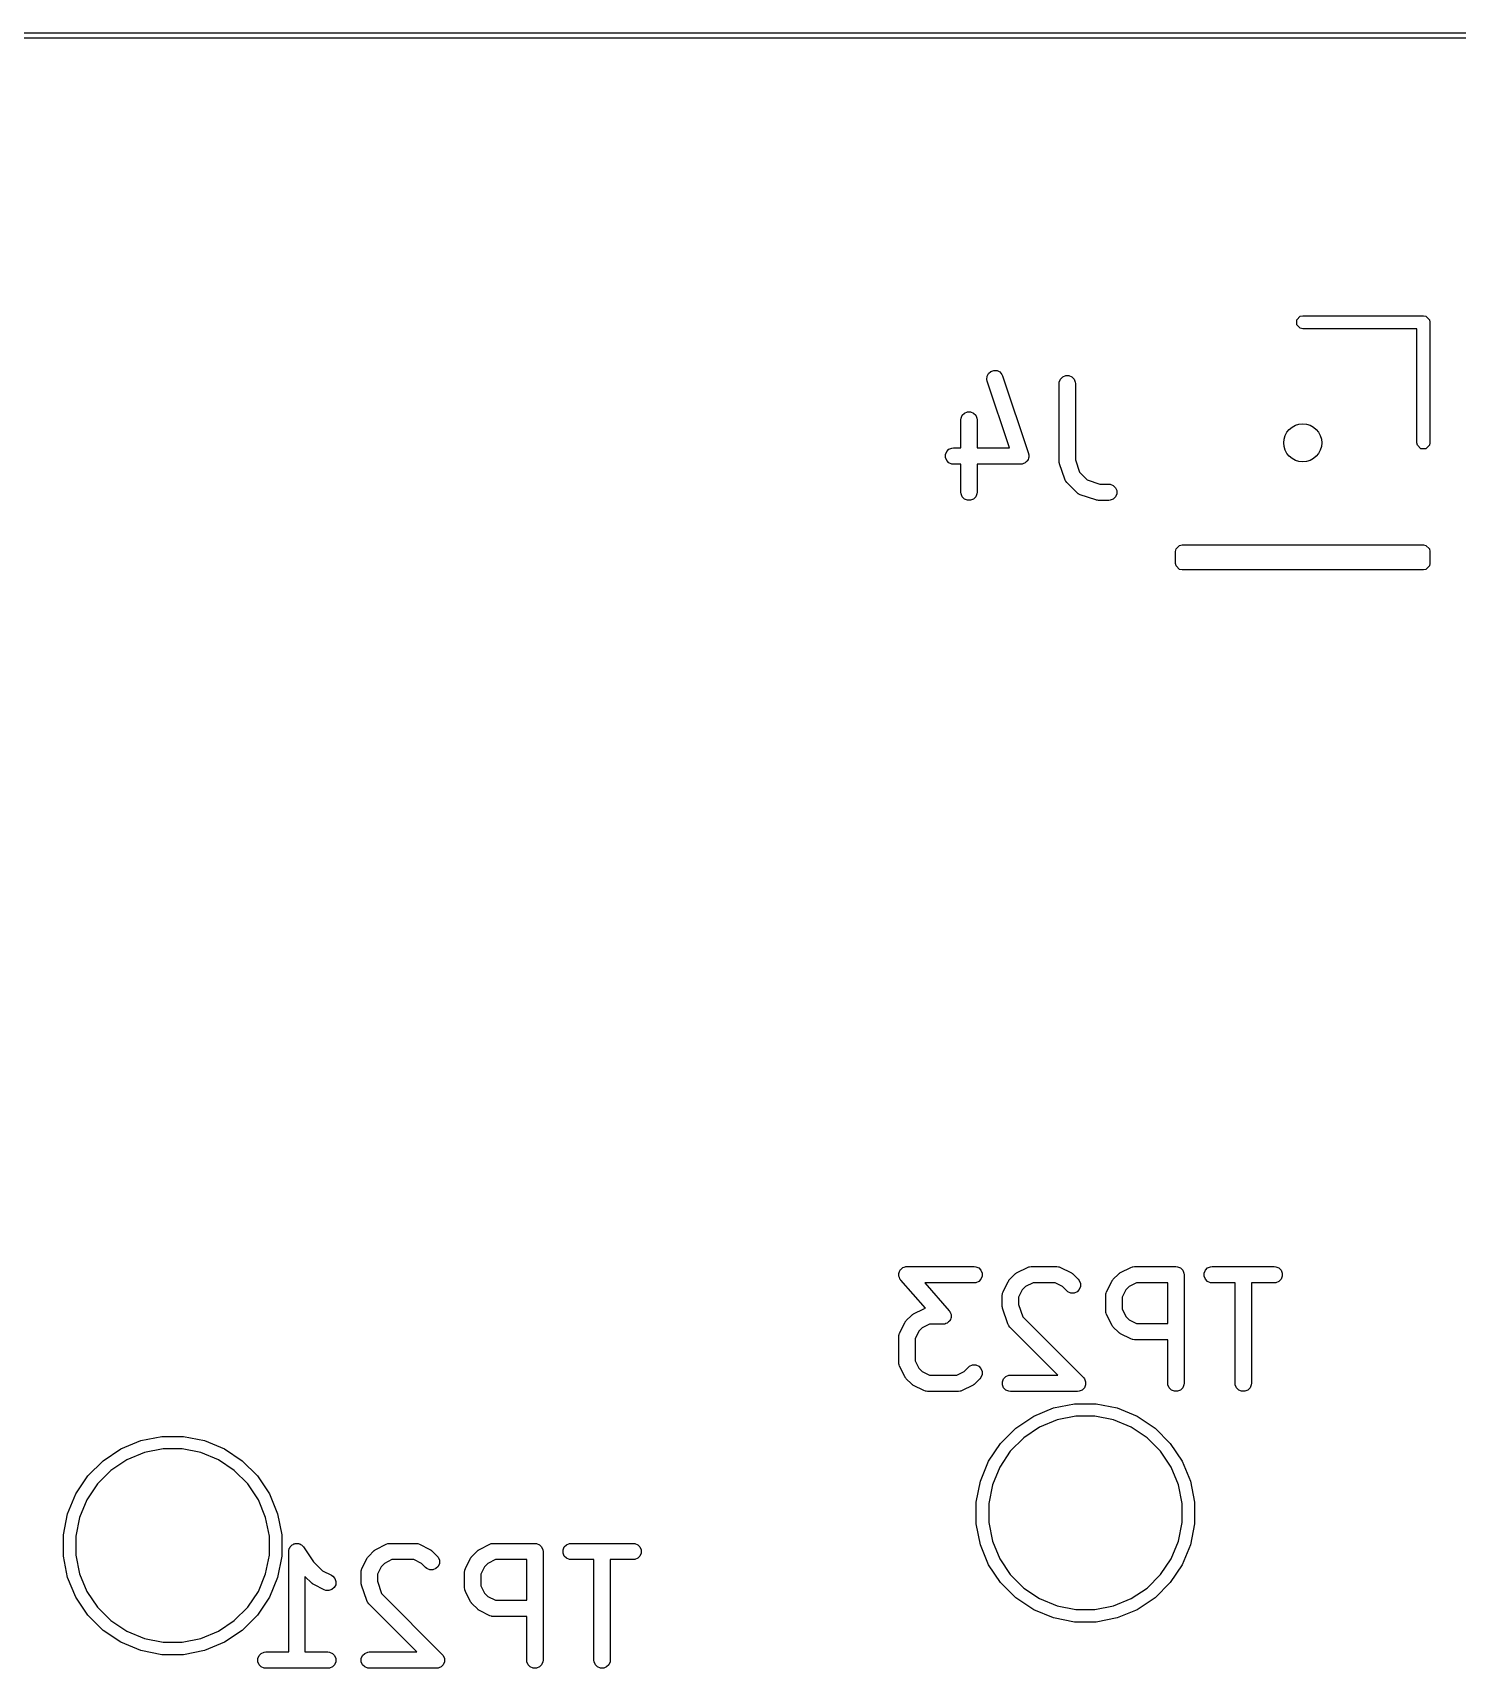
# Model space of a CAD drawing. Header units: millimetres. Extents: x 113.4 to 170.4, y -113 to -74.5.
# Drawn here: x 145.21 to 158.32, y -89.53 to -74.47 of the extents above; entities that cross this region are included whole.
import ezdxf

# ---------------------------------------------------------------- set-up
doc = ezdxf.new("R2010")
doc.units = ezdxf.units.MM
doc.layers.add('B.Silkscreen', color=31, linetype='CONTINUOUS', true_color=0xe8b2a7)

msp = doc.modelspace()

# ---------------------------------------------------------------- linework, layer by layer
at = {"layer": 'B.Silkscreen', "linetype": 'CONTINUOUS'}
for p, q in [((115.4, -74.475), (168.4, -74.475)), ((168.4, -74.525), (115.4, -74.525)), ((156.877039, -77.084567), (156.9, -77.08)), ((156.9, -77.08), (158.01, -77.08)), ((158.01, -77.08), (158.032961, -77.084567)), ((156.844567, -77.117039), (156.877039, -77.084567)), ((156.844567, -77.162961), (156.844567, -77.117039)), ((156.877039, -77.195433), (156.844567, -77.162961)), ((156.9, -77.2), (156.877039, -77.195433)), ((157.95, -77.2), (156.9, -77.2)), ((157.95, -78.25), (157.95, -77.2)), ((158.032961, -77.084567), (158.065433, -77.117039)), ((158.065433, -77.117039), (158.07, -77.14)), ((158.07, -77.14), (158.07, -78.25)), ((153.992255, -77.66658), (153.99433, -77.63739)), ((153.995515, -77.680917), (153.992255, -77.66658)), ((153.99433, -77.63739), (154.007416, -77.611217)), ((154.200704, -78.296485), (153.995515, -77.680917)), ((154.007416, -77.611217), (154.029523, -77.592043)), ((154.029523, -77.592043), (154.057286, -77.582789)), ((154.057286, -77.582789), (154.086476, -77.584864)), ((154.086476, -77.584864), (154.112649, -77.59795)), ((154.112649, -77.59795), (154.131823, -77.620057)), ((154.131823, -77.620057), (154.137817, -77.633483)), ((154.137817, -77.633483), (154.375912, -78.347767)), ((154.659774, -77.690187), (154.670973, -77.663151)), ((154.670973, -77.663151), (154.691665, -77.642459)), ((154.691665, -77.642459), (154.718701, -77.63126)), ((154.718701, -77.63126), (154.747965, -77.63126)), ((154.747965, -77.63126), (154.775001, -77.642459)), ((154.775001, -77.642459), (154.795693, -77.663151)), ((154.795693, -77.663151), (154.806892, -77.690187)), ((154.658333, -77.704819), (154.659774, -77.690187)), ((154.658333, -78.419104), (154.658333, -77.704819)), ((154.806892, -77.690187), (154.808333, -77.704819)), ((154.808333, -77.704819), (154.808333, -78.406933)), ((153.766211, -77.996484), (153.786903, -77.975792)), ((153.786903, -77.975792), (153.813939, -77.964593)), ((153.813939, -77.964593), (153.843203, -77.964593)), ((153.843203, -77.964593), (153.870239, -77.975792)), ((153.870239, -77.975792), (153.890931, -77.996484)), ((153.753571, -78.038152), (153.755012, -78.02352)), ((153.753571, -78.296485), (153.753571, -78.038152)), ((153.755012, -78.02352), (153.766211, -77.996484)), ((153.890931, -77.996484), (153.90213, -78.02352)), ((153.90213, -78.02352), (153.903571, -78.038152)), ((153.903571, -78.038152), (153.903571, -78.296485)), ((157.954567, -78.272961), (157.95, -78.25)), ((157.987039, -78.305433), (157.954567, -78.272961)), ((158.065433, -78.272961), (158.032961, -78.305433)), ((158.07, -78.25), (158.065433, -78.272961)), ((153.612155, -78.356853), (153.623354, -78.329817)), ((153.612155, -78.386117), (153.612155, -78.356853)), ((153.623354, -78.413153), (153.612155, -78.386117)), ((153.623354, -78.329817), (153.644046, -78.309125)), ((153.644046, -78.433845), (153.623354, -78.413153)), ((153.644046, -78.309125), (153.671082, -78.297926)), ((153.671082, -78.445044), (153.644046, -78.433845)), ((153.671082, -78.297926), (153.685714, -78.296485)), ((153.685714, -78.296485), (153.753571, -78.296485)), ((153.903571, -78.296485), (154.200704, -78.296485)), ((154.343938, -78.434876), (154.341903, -78.436642)), ((154.346429, -78.433845), (154.343938, -78.434876)), ((154.354931, -78.425342), (154.346429, -78.433845)), ((154.364011, -78.417468), (154.354931, -78.425342)), ((154.365215, -78.415058), (154.364011, -78.417468)), ((154.367121, -78.413153), (154.365215, -78.415058)), ((154.371723, -78.402041), (154.367121, -78.413153)), ((154.377097, -78.391294), (154.371723, -78.402041)), ((154.375912, -78.347767), (154.377561, -78.355022)), ((154.377287, -78.388608), (154.377097, -78.391294)), ((154.37832, -78.386117), (154.377287, -78.388608)), ((154.377561, -78.355022), (154.37832, -78.356853)), ((154.37832, -78.356853), (154.37832, -78.358357)), ((154.37832, -78.358357), (154.379172, -78.362104)), ((154.379172, -78.362104), (154.37832, -78.374089)), ((154.37832, -78.374089), (154.37832, -78.386117)), ((154.659062, -78.426509), (154.658333, -78.419104)), ((154.658922, -78.428484), (154.659062, -78.426509)), ((154.659512, -78.431081), (154.658922, -78.428484)), ((154.659774, -78.433736), (154.659512, -78.431081)), ((154.660532, -78.435567), (154.659774, -78.433736)), ((154.662182, -78.442821), (154.660532, -78.435567)), ((154.808333, -78.406933), (154.846504, -78.521447)), ((158.032961, -78.305433), (157.987039, -78.305433)), ((153.685714, -78.446485), (153.671082, -78.445044)), ((153.753571, -78.446485), (153.685714, -78.446485)), ((153.753571, -78.704819), (153.753571, -78.446485)), ((154.304761, -78.446485), (153.903571, -78.446485)), ((153.903571, -78.446485), (153.903571, -78.704819)), ((154.312166, -78.445755), (154.304761, -78.446485)), ((154.314141, -78.445896), (154.312166, -78.445755)), ((154.315566, -78.44542), (154.314141, -78.445896)), ((154.319393, -78.445044), (154.315566, -78.44542)), ((154.330502, -78.440442), (154.319393, -78.445044)), ((154.341903, -78.436642), (154.330502, -78.440442)), ((154.709801, -78.585678), (154.662182, -78.442821)), ((154.715795, -78.599103), (154.709801, -78.585678)), ((154.846504, -78.521447), (154.916704, -78.591648)), ((153.755012, -78.719451), (153.753571, -78.704819)), ((153.766211, -78.746487), (153.755012, -78.719451)), ((153.90213, -78.719451), (153.890931, -78.746487)), ((153.903571, -78.704819), (153.90213, -78.719451)), ((154.717559, -78.601137), (154.715795, -78.599103)), ((154.718591, -78.603628), (154.717559, -78.601137)), ((154.727919, -78.614994), (154.718591, -78.603628)), ((154.823157, -78.710233), (154.727919, -78.614994)), ((154.834522, -78.719561), (154.823157, -78.710233)), ((154.837012, -78.720592), (154.834522, -78.719561)), ((154.839047, -78.722357), (154.837012, -78.720592)), ((154.852473, -78.728351), (154.839047, -78.722357)), ((154.995329, -78.77597), (154.852473, -78.728351)), ((154.916704, -78.591648), (155.031217, -78.629819)), ((155.031217, -78.629819), (155.114285, -78.629819)), ((155.114285, -78.629819), (155.128917, -78.63126)), ((155.128917, -78.63126), (155.155953, -78.642459)), ((155.155953, -78.642459), (155.176645, -78.663151)), ((155.176645, -78.663151), (155.187844, -78.690187)), ((155.187844, -78.719451), (155.176645, -78.746487)), ((155.187844, -78.690187), (155.187844, -78.719451)), ((153.786903, -78.767179), (153.766211, -78.746487)), ((153.813939, -78.778378), (153.786903, -78.767179)), ((153.843203, -78.778378), (153.813939, -78.778378)), ((153.870239, -78.767179), (153.843203, -78.778378)), ((153.890931, -78.746487), (153.870239, -78.767179)), ((155.002584, -78.777619), (154.995329, -78.77597)), ((155.004415, -78.778378), (155.002584, -78.777619)), ((155.007068, -78.778639), (155.004415, -78.778378)), ((155.009666, -78.77923), (155.007068, -78.778639)), ((155.01164, -78.779089), (155.009666, -78.77923)), ((155.019047, -78.779819), (155.01164, -78.779089)), ((155.114285, -78.779819), (155.019047, -78.779819)), ((155.128917, -78.778378), (155.114285, -78.779819)), ((155.155953, -78.767179), (155.128917, -78.778378)), ((155.176645, -78.746487), (155.155953, -78.767179)), ((155.73, -79.25), (155.734567, -79.227039)), ((155.73, -79.36), (155.73, -79.25)), ((155.734567, -79.227039), (155.767039, -79.194567)), ((155.767039, -79.194567), (155.79, -79.19)), ((155.79, -79.19), (158.01, -79.19)), ((158.01, -79.19), (158.032961, -79.194567)), ((158.032961, -79.194567), (158.065433, -79.227039)), ((158.065433, -79.227039), (158.07, -79.25)), ((158.07, -79.25), (158.07, -79.36)), ((155.734567, -79.382961), (155.73, -79.36)), ((155.767039, -79.415433), (155.734567, -79.382961)), ((155.79, -79.42), (155.767039, -79.415433)), ((158.01, -79.42), (155.79, -79.42)), ((158.032961, -79.415433), (158.01, -79.42)), ((158.065433, -79.382961), (158.032961, -79.415433)), ((158.07, -79.36), (158.065433, -79.382961)), ((153.182773, -85.916525), (153.183583, -85.904371)), ((153.183583, -85.91892), (153.182773, -85.916525)), ((153.183583, -85.892187), (153.18455, -85.88985)), ((153.183583, -85.904371), (153.183583, -85.892187)), ((153.183583, -85.921451), (153.183583, -85.91892)), ((153.188246, -85.932708), (153.183583, -85.921451)), ((153.18455, -85.88985), (153.184719, -85.887327)), ((153.184719, -85.887327), (153.190121, -85.876401)), ((153.192148, -85.944246), (153.188246, -85.932708)), ((153.190121, -85.876401), (153.194782, -85.865151)), ((153.194233, -85.947163), (153.192148, -85.944246)), ((153.194782, -85.948487), (153.194233, -85.947163)), ((153.194782, -85.865151), (153.196568, -85.863364)), ((153.196177, -85.949882), (153.194782, -85.948487)), ((153.200699, -85.956207), (153.196177, -85.949882)), ((153.196568, -85.863364), (153.197691, -85.861095)), ((153.197691, -85.861095), (153.206863, -85.853069)), ((153.427594, -86.215515), (153.200699, -85.956207)), ((153.206863, -85.853069), (153.215474, -85.844459)), ((153.215474, -85.844459), (153.21781, -85.84349)), ((153.21781, -85.84349), (153.219715, -85.841825)), ((153.219715, -85.841825), (153.231252, -85.837923)), ((153.231252, -85.837923), (153.24251, -85.83326)), ((153.24251, -85.83326), (153.24608, -85.832908)), ((153.24608, -85.832908), (153.247436, -85.83245)), ((153.247436, -85.83245), (153.249403, -85.832581)), ((153.249403, -85.832581), (153.257142, -85.831819)), ((153.257142, -85.831819), (153.876189, -85.831819)), ((153.876189, -85.831819), (153.890821, -85.83326)), ((153.890821, -85.83326), (153.917857, -85.844459)), ((153.917857, -85.844459), (153.938549, -85.865151)), ((153.938549, -85.948487), (153.917857, -85.969179)), ((153.938549, -85.865151), (153.949748, -85.892187)), ((153.949748, -85.921451), (153.938549, -85.948487)), ((153.949748, -85.892187), (153.949748, -85.921451)), ((154.19006, -85.968516), (154.194024, -85.962216)), ((154.194024, -85.962216), (154.194782, -85.960389)), ((154.194782, -85.960389), (154.19647, -85.958332)), ((154.19647, -85.958332), (154.197892, -85.956073)), ((154.197892, -85.956073), (154.19939, -85.954773)), ((154.19939, -85.954773), (154.204109, -85.949024)), ((154.204109, -85.949024), (154.251728, -85.901405)), ((154.251728, -85.901405), (154.257477, -85.896686)), ((154.257477, -85.896686), (154.258777, -85.895188)), ((154.258777, -85.895188), (154.261036, -85.893766)), ((154.261036, -85.893766), (154.263093, -85.892078)), ((154.263093, -85.892078), (154.26492, -85.89132)), ((154.26492, -85.89132), (154.27122, -85.887356)), ((154.27122, -85.887356), (154.366458, -85.839737)), ((154.366458, -85.839737), (154.380189, -85.834482)), ((154.380189, -85.834482), (154.382878, -85.83429)), ((154.382878, -85.83429), (154.385367, -85.83326)), ((154.385367, -85.83326), (154.399999, -85.831819)), ((154.399999, -85.831819), (154.638094, -85.831819)), ((154.638094, -85.831819), (154.652726, -85.83326)), ((154.652726, -85.83326), (154.655215, -85.834291)), ((154.655215, -85.834291), (154.657903, -85.834482)), ((154.657903, -85.834482), (154.671635, -85.839737)), ((154.671635, -85.839737), (154.766873, -85.887356)), ((154.766873, -85.887356), (154.773172, -85.89132)), ((154.773172, -85.89132), (154.775, -85.892078)), ((154.775, -85.892078), (154.777056, -85.893766)), ((154.777056, -85.893766), (154.779316, -85.895188)), ((154.779316, -85.895188), (154.780615, -85.896686)), ((154.780615, -85.896686), (154.786365, -85.901405)), ((154.786365, -85.901405), (154.833984, -85.949024)), ((154.833984, -85.949024), (154.843311, -85.960389)), ((154.843311, -85.960389), (154.85451, -85.987425)), ((155.142441, -85.968516), (155.146405, -85.962216)), ((155.146405, -85.962216), (155.147163, -85.960389)), ((155.147163, -85.960389), (155.148851, -85.958332)), ((155.148851, -85.958332), (155.150273, -85.956073)), ((155.150273, -85.956073), (155.151771, -85.954773)), ((155.151771, -85.954773), (155.15649, -85.949024)), ((155.15649, -85.949024), (155.204109, -85.901405)), ((155.204109, -85.901405), (155.209858, -85.896686)), ((155.209858, -85.896686), (155.211158, -85.895188)), ((155.211158, -85.895188), (155.213417, -85.893766)), ((155.213417, -85.893766), (155.215474, -85.892078)), ((155.215474, -85.892078), (155.217301, -85.89132)), ((155.217301, -85.89132), (155.223601, -85.887356)), ((155.223601, -85.887356), (155.318839, -85.839737)), ((155.318839, -85.839737), (155.33257, -85.834482)), ((155.33257, -85.834482), (155.335259, -85.83429)), ((155.335259, -85.83429), (155.337748, -85.83326)), ((155.337748, -85.83326), (155.35238, -85.831819)), ((155.35238, -85.831819), (155.733332, -85.831819)), ((155.733332, -85.831819), (155.747964, -85.83326)), ((155.747964, -85.83326), (155.775, -85.844459)), ((155.775, -85.844459), (155.795692, -85.865151)), ((155.795692, -85.865151), (155.806891, -85.892187)), ((155.806891, -85.892187), (155.808332, -85.906819)), ((155.808332, -85.906819), (155.808332, -86.906819)), ((155.993107, -85.892187), (156.004306, -85.865151)), ((155.993107, -85.921451), (155.993107, -85.892187)), ((156.004306, -85.948487), (155.993107, -85.921451)), ((156.004306, -85.865151), (156.024998, -85.844459)), ((156.024998, -85.969179), (156.004306, -85.948487)), ((156.024998, -85.844459), (156.052034, -85.83326)), ((156.052034, -85.83326), (156.066666, -85.831819)), ((156.066666, -85.831819), (156.638094, -85.831819)), ((156.638094, -85.831819), (156.652726, -85.83326)), ((156.652726, -85.83326), (156.679762, -85.844459)), ((156.679762, -85.844459), (156.700454, -85.865151)), ((156.700454, -85.948487), (156.679762, -85.969179)), ((156.700454, -85.865151), (156.711653, -85.892187)), ((156.711653, -85.921451), (156.700454, -85.948487)), ((156.711653, -85.892187), (156.711653, -85.921451)), ((153.876189, -85.981819), (153.422424, -85.981819)), ((153.422424, -85.981819), (153.646918, -86.238383)), ((153.890821, -85.980378), (153.876189, -85.981819)), ((153.917857, -85.969179), (153.890821, -85.980378)), ((154.134523, -86.097295), (154.135964, -86.082663)), ((154.134523, -86.192533), (154.134523, -86.097295)), ((154.135964, -86.082663), (154.136995, -86.080173)), ((154.136995, -86.080173), (154.137186, -86.077486)), ((154.137186, -86.077486), (154.142441, -86.063754)), ((154.142441, -86.063754), (154.19006, -85.968516)), ((154.318781, -86.046484), (154.284523, -86.115)), ((154.349188, -86.016077), (154.318781, -86.046484)), ((154.417704, -85.981819), (154.349188, -86.016077)), ((154.620389, -85.981819), (154.417704, -85.981819)), ((154.688905, -86.016077), (154.620389, -85.981819)), ((154.727918, -86.05509), (154.688905, -86.016077)), ((154.739283, -86.064417), (154.727918, -86.05509)), ((154.766319, -86.075616), (154.739283, -86.064417)), ((154.795582, -86.075616), (154.766319, -86.075616)), ((154.822618, -86.064417), (154.795582, -86.075616)), ((154.843311, -86.043724), (154.822618, -86.064417)), ((154.85451, -86.016688), (154.843311, -86.043724)), ((154.85451, -85.987425), (154.85451, -86.016688)), ((155.086904, -86.097295), (155.088345, -86.082663)), ((155.086904, -86.240152), (155.086904, -86.097295)), ((155.088345, -86.082663), (155.089376, -86.080173)), ((155.089376, -86.080173), (155.089567, -86.077486)), ((155.089567, -86.077486), (155.094822, -86.063754)), ((155.094822, -86.063754), (155.142441, -85.968516)), ((155.271162, -86.046484), (155.236904, -86.115)), ((155.301569, -86.016077), (155.271162, -86.046484)), ((155.370085, -85.981819), (155.301569, -86.016077)), ((155.658332, -85.981819), (155.370085, -85.981819)), ((155.658332, -86.355628), (155.658332, -85.981819)), ((156.052034, -85.980378), (156.024998, -85.969179)), ((156.066666, -85.981819), (156.052034, -85.980378)), ((156.27738, -85.981819), (156.066666, -85.981819)), ((156.27738, -86.906819), (156.27738, -85.981819)), ((156.638094, -85.981819), (156.42738, -85.981819)), ((156.42738, -85.981819), (156.42738, -86.906819)), ((156.652726, -85.980378), (156.638094, -85.981819)), ((156.679762, -85.969179), (156.652726, -85.980378)), ((153.318839, -86.268308), (153.414077, -86.220689)), ((153.414077, -86.220689), (153.427594, -86.215515)), ((153.646918, -86.238383), (153.651439, -86.244707)), ((153.651439, -86.244707), (153.652835, -86.246103)), ((153.652835, -86.246103), (153.653383, -86.247426)), ((153.653383, -86.247426), (153.655469, -86.250344)), ((153.655469, -86.250344), (153.65937, -86.261881)), ((153.65937, -86.261881), (153.664034, -86.273139)), ((154.135252, -86.199938), (154.134523, -86.192533)), ((154.135112, -86.201913), (154.135252, -86.199938)), ((154.135702, -86.20451), (154.135112, -86.201913)), ((154.135964, -86.207165), (154.135702, -86.20451)), ((154.136722, -86.208996), (154.135964, -86.207165)), ((154.138372, -86.21625), (154.136722, -86.208996)), ((154.185991, -86.359107), (154.138372, -86.21625)), ((154.284523, -86.115), (154.284523, -86.180362)), ((154.284523, -86.180362), (154.322694, -86.294876)), ((155.088345, -86.254784), (155.086904, -86.240152)), ((155.089376, -86.257273), (155.088345, -86.254784)), ((155.089567, -86.259961), (155.089376, -86.257273)), ((155.094822, -86.273693), (155.089567, -86.259961)), ((155.236904, -86.115), (155.236904, -86.222447)), ((155.236904, -86.222447), (155.271162, -86.290963)), ((153.19006, -86.444706), (153.237679, -86.349468)), ((153.237679, -86.349468), (153.241643, -86.343168)), ((153.241643, -86.343168), (153.242401, -86.341341)), ((153.242401, -86.341341), (153.244089, -86.339284)), ((153.244089, -86.339284), (153.245511, -86.337025)), ((153.245511, -86.337025), (153.247009, -86.335725)), ((153.247009, -86.335725), (153.251728, -86.329976)), ((153.251728, -86.329976), (153.299347, -86.282357)), ((153.299347, -86.282357), (153.305096, -86.277638)), ((153.305096, -86.277638), (153.306396, -86.27614)), ((153.306396, -86.27614), (153.308655, -86.274718)), ((153.308655, -86.274718), (153.310712, -86.27303)), ((153.310712, -86.27303), (153.312539, -86.272272)), ((153.312539, -86.272272), (153.318839, -86.268308)), ((153.396807, -86.397029), (153.3664, -86.427436)), ((153.465323, -86.362771), (153.396807, -86.397029)), ((153.590475, -86.362771), (153.465323, -86.362771)), ((153.598213, -86.362008), (153.590475, -86.362771)), ((153.600181, -86.36214), (153.598213, -86.362008)), ((153.601536, -86.361681), (153.600181, -86.36214)), ((153.605107, -86.36133), (153.601536, -86.361681)), ((153.616364, -86.356666), (153.605107, -86.36133)), ((153.627902, -86.352765), (153.616364, -86.356666)), ((153.629806, -86.351099), (153.627902, -86.352765)), ((153.632143, -86.350131), (153.629806, -86.351099)), ((153.640753, -86.34152), (153.632143, -86.350131)), ((153.649926, -86.333495), (153.640753, -86.34152)), ((153.651048, -86.331225), (153.649926, -86.333495)), ((153.652835, -86.329439), (153.651048, -86.331225)), ((153.657495, -86.318188), (153.652835, -86.329439)), ((153.662898, -86.307263), (153.657495, -86.318188)), ((153.663066, -86.304739), (153.662898, -86.307263)), ((153.664034, -86.302403), (153.663066, -86.304739)), ((153.664034, -86.273139), (153.664034, -86.275669)), ((153.664034, -86.275669), (153.664844, -86.278065)), ((153.664844, -86.278065), (153.664034, -86.290218)), ((153.664034, -86.290218), (153.664034, -86.302403)), ((154.191985, -86.372532), (154.185991, -86.359107)), ((154.19375, -86.374567), (154.191985, -86.372532)), ((154.194782, -86.377058), (154.19375, -86.374567)), ((154.204109, -86.388423), (154.194782, -86.377058)), ((154.647504, -86.831819), (154.204109, -86.388423)), ((154.322694, -86.294876), (154.881603, -86.853786)), ((155.142441, -86.368931), (155.094822, -86.273693)), ((155.146405, -86.37523), (155.142441, -86.368931)), ((155.147163, -86.377058), (155.146405, -86.37523)), ((155.148851, -86.379114), (155.147163, -86.377058)), ((155.150273, -86.381374), (155.148851, -86.379114)), ((155.151771, -86.382673), (155.150273, -86.381374)), ((155.15649, -86.388423), (155.151771, -86.382673)), ((155.204109, -86.436042), (155.15649, -86.388423)), ((155.271162, -86.290963), (155.301569, -86.32137)), ((155.301569, -86.32137), (155.370085, -86.355628)), ((155.370085, -86.355628), (155.658332, -86.355628)), ((153.182142, -86.478247), (153.183583, -86.463615)), ((153.182142, -86.716342), (153.182142, -86.478247)), ((153.183583, -86.463615), (153.184614, -86.461125)), ((153.184614, -86.461125), (153.184805, -86.458438)), ((153.184805, -86.458438), (153.19006, -86.444706)), ((153.3664, -86.427436), (153.332142, -86.495952)), ((153.332142, -86.495952), (153.332142, -86.698637)), ((155.209858, -86.44076), (155.204109, -86.436042)), ((155.211158, -86.442259), (155.209858, -86.44076)), ((155.213417, -86.44368), (155.211158, -86.442259)), ((155.215474, -86.445369), (155.213417, -86.44368)), ((155.217301, -86.446126), (155.215474, -86.445369)), ((155.223601, -86.450091), (155.217301, -86.446126)), ((155.318839, -86.49771), (155.223601, -86.450091)), ((155.33257, -86.502965), (155.318839, -86.49771)), ((155.335259, -86.503156), (155.33257, -86.502965)), ((155.337748, -86.504187), (155.335259, -86.503156)), ((155.35238, -86.505628), (155.337748, -86.504187)), ((155.658332, -86.505628), (155.35238, -86.505628)), ((155.658332, -86.906819), (155.658332, -86.505628)), ((153.332142, -86.698637), (153.3664, -86.767153)), ((153.183583, -86.730974), (153.182142, -86.716342)), ((153.184614, -86.733463), (153.183583, -86.730974)), ((153.184805, -86.736151), (153.184614, -86.733463)), ((153.19006, -86.749883), (153.184805, -86.736151)), ((153.237679, -86.845121), (153.19006, -86.749883)), ((153.241642, -86.851417), (153.237679, -86.845121)), ((153.2424, -86.853247), (153.241642, -86.851417)), ((153.244089, -86.855305), (153.2424, -86.853247)), ((153.245511, -86.857564), (153.244089, -86.855305)), ((153.247009, -86.858863), (153.245511, -86.857564)), ((153.251727, -86.864612), (153.247009, -86.858863)), ((153.299346, -86.912232), (153.251727, -86.864612)), ((153.3664, -86.767153), (153.396807, -86.797561)), ((153.396807, -86.797561), (153.465323, -86.831819)), ((153.465323, -86.831819), (153.715627, -86.831819)), ((153.715627, -86.831819), (153.784142, -86.797561)), ((153.784142, -86.797561), (153.823155, -86.758548)), ((153.823155, -86.758548), (153.834521, -86.74922)), ((153.834521, -86.74922), (153.861557, -86.738021)), ((153.861557, -86.738021), (153.89082, -86.738021)), ((153.929222, -86.864613), (153.881604, -86.912232)), ((153.89082, -86.738021), (153.917856, -86.749219)), ((153.917856, -86.749219), (153.938549, -86.769912)), ((153.93855, -86.853247), (153.929222, -86.864613)), ((153.938549, -86.769912), (153.949748, -86.796948)), ((153.949748, -86.826211), (153.93855, -86.853247)), ((153.949748, -86.796948), (153.949748, -86.826211)), ((154.135964, -86.892187), (154.147163, -86.865151)), ((154.147163, -86.865151), (154.167855, -86.844459)), ((154.167855, -86.844459), (154.194891, -86.83326)), ((154.194891, -86.83326), (154.209523, -86.831819)), ((154.209523, -86.831819), (154.647504, -86.831819)), ((154.881603, -86.853786), (154.890931, -86.865151)), ((154.890931, -86.865151), (154.902129, -86.892188)), ((153.305095, -86.91695), (153.299346, -86.912232)), ((153.306396, -86.91845), (153.305095, -86.91695)), ((153.308655, -86.919872), (153.306396, -86.91845)), ((153.310712, -86.92156), (153.308655, -86.919872)), ((153.312539, -86.922317), (153.310712, -86.92156)), ((153.318839, -86.926282), (153.312539, -86.922317)), ((153.414077, -86.973901), (153.318839, -86.926282)), ((153.427808, -86.979156), (153.414077, -86.973901)), ((153.430497, -86.979347), (153.427808, -86.979156)), ((153.432986, -86.980378), (153.430497, -86.979347)), ((153.447618, -86.981819), (153.432986, -86.980378)), ((153.733332, -86.981819), (153.447618, -86.981819)), ((153.747964, -86.980378), (153.733332, -86.981819)), ((153.750453, -86.979346), (153.747964, -86.980378)), ((153.753141, -86.979156), (153.750453, -86.979346)), ((153.766873, -86.973901), (153.753141, -86.979156)), ((153.862111, -86.926282), (153.766873, -86.973901)), ((153.86841, -86.922317), (153.862111, -86.926282)), ((153.870238, -86.92156), (153.86841, -86.922317)), ((153.872294, -86.919872), (153.870238, -86.92156)), ((153.874554, -86.91845), (153.872294, -86.919872)), ((153.875854, -86.91695), (153.874554, -86.91845)), ((153.881604, -86.912232), (153.875854, -86.91695)), ((154.135964, -86.921451), (154.135964, -86.892187)), ((154.147163, -86.948487), (154.135964, -86.921451)), ((154.167855, -86.969179), (154.147163, -86.948487)), ((154.194891, -86.980378), (154.167855, -86.969179)), ((154.209523, -86.981819), (154.194891, -86.980378)), ((154.82857, -86.981819), (154.209523, -86.981819)), ((154.843202, -86.980378), (154.82857, -86.981819)), ((154.85112, -86.977098), (154.843202, -86.980378)), ((154.870238, -86.96918), (154.85112, -86.977098)), ((154.89093, -86.948487), (154.870238, -86.96918)), ((154.902129, -86.921451), (154.89093, -86.948487)), ((154.902129, -86.892188), (154.902129, -86.921451)), ((155.659773, -86.921451), (155.658332, -86.906819)), ((155.670972, -86.948487), (155.659773, -86.921451)), ((155.691664, -86.969179), (155.670972, -86.948487)), ((155.7187, -86.980378), (155.691664, -86.969179)), ((155.747964, -86.980378), (155.7187, -86.980378)), ((155.775, -86.969179), (155.747964, -86.980378)), ((155.795692, -86.948487), (155.775, -86.969179)), ((155.806891, -86.921451), (155.795692, -86.948487)), ((155.808332, -86.906819), (155.806891, -86.921451)), ((156.278821, -86.921451), (156.27738, -86.906819)), ((156.29002, -86.948487), (156.278821, -86.921451)), ((156.310712, -86.969179), (156.29002, -86.948487)), ((156.337748, -86.980378), (156.310712, -86.969179)), ((156.367012, -86.980378), (156.337748, -86.980378)), ((156.394048, -86.969179), (156.367012, -86.980378)), ((156.41474, -86.948487), (156.394048, -86.969179)), ((156.425939, -86.921451), (156.41474, -86.948487)), ((156.42738, -86.906819), (156.425939, -86.921451)), ((154.423889, -87.20926), (154.606812, -87.13349)), ((154.606812, -87.13349), (154.801003, -87.094863)), ((154.801003, -87.094863), (154.998997, -87.094863)), ((154.998997, -87.094863), (155.193188, -87.13349)), ((155.193188, -87.13349), (155.376111, -87.20926)), ((154.259263, -87.319259), (154.423889, -87.20926)), ((154.478427, -87.311293), (154.332658, -87.408692)), ((154.640397, -87.244203), (154.478427, -87.311293)), ((154.812343, -87.21), (154.640397, -87.244203)), ((154.987657, -87.21), (154.812343, -87.21)), ((155.159603, -87.244203), (154.987657, -87.21)), ((155.321573, -87.311293), (155.159603, -87.244203)), ((155.467342, -87.408692), (155.321573, -87.311293)), ((155.376111, -87.20926), (155.540737, -87.319259)), ((146.023889, -87.50926), (146.206812, -87.43349)), ((146.206812, -87.43349), (146.401003, -87.394863)), ((146.401003, -87.394863), (146.598997, -87.394863)), ((146.598997, -87.394863), (146.793188, -87.43349)), ((146.793188, -87.43349), (146.976111, -87.50926)), ((154.00926, -87.623889), (154.119259, -87.459263)), ((154.119259, -87.459263), (154.259263, -87.319259)), ((154.332658, -87.408692), (154.208692, -87.532658)), ((155.591308, -87.532658), (155.467342, -87.408692)), ((155.540737, -87.319259), (155.680741, -87.459263)), ((155.680741, -87.459263), (155.79074, -87.623889)), ((145.859263, -87.619259), (146.023889, -87.50926)), ((146.078427, -87.611293), (145.932658, -87.708692)), ((146.240397, -87.544203), (146.078427, -87.611293)), ((146.412343, -87.51), (146.240397, -87.544203)), ((146.587657, -87.51), (146.412343, -87.51)), ((146.759603, -87.544203), (146.587657, -87.51)), ((146.921573, -87.611293), (146.759603, -87.544203)), ((147.067342, -87.708692), (146.921573, -87.611293)), ((146.976111, -87.50926), (147.140737, -87.619259)), ((154.208692, -87.532658), (154.111293, -87.678427)), ((155.688707, -87.678427), (155.591308, -87.532658)), ((145.60926, -87.923889), (145.719259, -87.759263)), ((145.719259, -87.759263), (145.859263, -87.619259)), ((145.932658, -87.708692), (145.808692, -87.832658)), ((147.191308, -87.832658), (147.067342, -87.708692)), ((147.140737, -87.619259), (147.280741, -87.759263)), ((147.280741, -87.759263), (147.39074, -87.923889)), ((153.93349, -87.806812), (154.00926, -87.623889)), ((154.111293, -87.678427), (154.044203, -87.840397)), ((155.755797, -87.840397), (155.688707, -87.678427)), ((155.79074, -87.623889), (155.86651, -87.806812)), ((145.808692, -87.832658), (145.711293, -87.978427)), ((147.288707, -87.978427), (147.191308, -87.832658)), ((153.894863, -88.001003), (153.93349, -87.806812)), ((154.044203, -87.840397), (154.01, -88.012343)), ((155.79, -88.012343), (155.755797, -87.840397)), ((155.86651, -87.806812), (155.905137, -88.001003)), ((145.53349, -88.106812), (145.60926, -87.923889)), ((145.711293, -87.978427), (145.644203, -88.140397)), ((147.355797, -88.140397), (147.288707, -87.978427)), ((147.39074, -87.923889), (147.46651, -88.106812)), ((153.894863, -88.012343), (153.894863, -88.001003)), ((153.894863, -88.198997), (153.894863, -88.012343)), ((154.01, -88.012343), (154.01, -88.187657)), ((155.79, -88.187657), (155.79, -88.012343)), ((155.905137, -88.001003), (155.905137, -88.198997)), ((145.494863, -88.301003), (145.53349, -88.106812)), ((145.644203, -88.140397), (145.61, -88.312343)), ((147.39, -88.312343), (147.355797, -88.140397)), ((147.46651, -88.106812), (147.505137, -88.301003)), ((153.93349, -88.393188), (153.894863, -88.198997)), ((154.01, -88.187657), (154.044203, -88.359603)), ((155.755797, -88.359603), (155.79, -88.187657)), ((155.905137, -88.198997), (155.86651, -88.393188)), ((145.494863, -88.312343), (145.494863, -88.301003)), ((145.494863, -88.498997), (145.494863, -88.312343)), ((145.61, -88.312343), (145.61, -88.487657)), ((147.39, -88.487657), (147.39, -88.312343)), ((147.505137, -88.301003), (147.505137, -88.498997)), ((154.044203, -88.359603), (154.111293, -88.521573)), ((155.688707, -88.521573), (155.755797, -88.359603)), ((145.53349, -88.693188), (145.494863, -88.498997)), ((145.61, -88.487657), (145.644203, -88.659603)), ((147.355797, -88.659603), (147.39, -88.487657)), ((147.505137, -88.498997), (147.46651, -88.693188)), ((147.567856, -88.45474), (147.567871, -88.454663)), ((147.567861, -88.454766), (147.567856, -88.45474)), ((147.567856, -88.454819), (147.567861, -88.454766)), ((147.567856, -89.379819), (147.567856, -88.454819)), ((147.567871, -88.454663), (147.569297, -88.440187)), ((147.569297, -88.440187), (147.572138, -88.433326)), ((147.572138, -88.433326), (147.573595, -88.426046)), ((147.573595, -88.426046), (147.577683, -88.41994)), ((147.577683, -88.41994), (147.580496, -88.413151)), ((147.580496, -88.413151), (147.585746, -88.4079)), ((147.585746, -88.4079), (147.589878, -88.401731)), ((147.589878, -88.401731), (147.595992, -88.397654)), ((147.595992, -88.397654), (147.601188, -88.392459)), ((147.601188, -88.392459), (147.608048, -88.389617)), ((147.608048, -88.389617), (147.614227, -88.385498)), ((147.614227, -88.385498), (147.621435, -88.384072)), ((147.621435, -88.384072), (147.628224, -88.38126)), ((147.628224, -88.38126), (147.635651, -88.38126)), ((147.635651, -88.38126), (147.642935, -88.379819)), ((147.642935, -88.379819), (147.65014, -88.38126)), ((147.65014, -88.38126), (147.657488, -88.38126)), ((147.657488, -88.38126), (147.664348, -88.384101)), ((147.664348, -88.384101), (147.671629, -88.385558)), ((147.671629, -88.385558), (147.677734, -88.389646)), ((147.677734, -88.389646), (147.684524, -88.392459)), ((147.684524, -88.392459), (147.689774, -88.397709)), ((147.689774, -88.397709), (147.695944, -88.401841)), ((147.695944, -88.401841), (147.705164, -88.413099)), ((147.705164, -88.413099), (147.705216, -88.413151)), ((147.705216, -88.413151), (147.705225, -88.413173)), ((147.705225, -88.413173), (147.70526, -88.413216)), ((147.70526, -88.413216), (147.796378, -88.549894)), ((148.242441, -88.611754), (148.29006, -88.516516)), ((148.29006, -88.516516), (148.294024, -88.510216)), ((148.294024, -88.510216), (148.294782, -88.508389)), ((148.294782, -88.508389), (148.29647, -88.506332)), ((148.29647, -88.506332), (148.297892, -88.504073)), ((148.297892, -88.504073), (148.29939, -88.502773)), ((148.29939, -88.502773), (148.304109, -88.497024)), ((148.304109, -88.497024), (148.351728, -88.449405)), ((148.351728, -88.449405), (148.357477, -88.444686)), ((148.357477, -88.444686), (148.358777, -88.443188)), ((148.358777, -88.443188), (148.361036, -88.441766)), ((148.361036, -88.441766), (148.363093, -88.440078)), ((148.363093, -88.440078), (148.36492, -88.43932)), ((148.36492, -88.43932), (148.37122, -88.435356)), ((148.37122, -88.435356), (148.466458, -88.387737)), ((148.466458, -88.387737), (148.480189, -88.382482)), ((148.480189, -88.382482), (148.482878, -88.38229)), ((148.482878, -88.38229), (148.485367, -88.38126)), ((148.485367, -88.38126), (148.499999, -88.379819)), ((148.499999, -88.379819), (148.738094, -88.379819)), ((148.738094, -88.379819), (148.752726, -88.38126)), ((148.752726, -88.38126), (148.755215, -88.382291)), ((148.755215, -88.382291), (148.757903, -88.382482)), ((148.757903, -88.382482), (148.771635, -88.387737)), ((148.771635, -88.387737), (148.866873, -88.435356)), ((148.866873, -88.435356), (148.873172, -88.43932)), ((148.873172, -88.43932), (148.875, -88.440078)), ((148.875, -88.440078), (148.877056, -88.441766)), ((148.877056, -88.441766), (148.879316, -88.443188)), ((148.879316, -88.443188), (148.880615, -88.444686)), ((148.880615, -88.444686), (148.886365, -88.449405)), ((148.886365, -88.449405), (148.933984, -88.497024)), ((148.933984, -88.497024), (148.943311, -88.508389)), ((148.943311, -88.508389), (148.95451, -88.535425)), ((149.194822, -88.611754), (149.242441, -88.516516)), ((149.242441, -88.516516), (149.246405, -88.510216)), ((149.246405, -88.510216), (149.247163, -88.508389)), ((149.247163, -88.508389), (149.248851, -88.506332)), ((149.248851, -88.506332), (149.250273, -88.504073)), ((149.250273, -88.504073), (149.251771, -88.502773)), ((149.251771, -88.502773), (149.25649, -88.497024)), ((149.25649, -88.497024), (149.304109, -88.449405)), ((149.304109, -88.449405), (149.309858, -88.444686)), ((149.309858, -88.444686), (149.311158, -88.443188)), ((149.311158, -88.443188), (149.313417, -88.441766)), ((149.313417, -88.441766), (149.315474, -88.440078)), ((149.315474, -88.440078), (149.317301, -88.43932)), ((149.317301, -88.43932), (149.323601, -88.435356)), ((149.323601, -88.435356), (149.418839, -88.387737)), ((149.418839, -88.387737), (149.43257, -88.382482)), ((149.43257, -88.382482), (149.435259, -88.38229)), ((149.435259, -88.38229), (149.437748, -88.38126)), ((149.437748, -88.38126), (149.45238, -88.379819)), ((149.45238, -88.379819), (149.833332, -88.379819)), ((149.833332, -88.379819), (149.847964, -88.38126)), ((149.847964, -88.38126), (149.875, -88.392459)), ((149.875, -88.392459), (149.895692, -88.413151)), ((149.895692, -88.413151), (149.906891, -88.440187)), ((149.906891, -88.440187), (149.908332, -88.454819)), ((149.908332, -88.454819), (149.908332, -89.454819)), ((150.093107, -88.440187), (150.104306, -88.413151)), ((150.093107, -88.469451), (150.093107, -88.440187)), ((150.104306, -88.496487), (150.093107, -88.469451)), ((150.104306, -88.413151), (150.124998, -88.392459)), ((150.124998, -88.517179), (150.104306, -88.496487)), ((150.124998, -88.392459), (150.152034, -88.38126)), ((150.152034, -88.528378), (150.124998, -88.517179)), ((150.152034, -88.38126), (150.166666, -88.379819)), ((150.166666, -88.379819), (150.738094, -88.379819)), ((150.738094, -88.379819), (150.752726, -88.38126)), ((150.752726, -88.38126), (150.779762, -88.392459)), ((150.779762, -88.517179), (150.752726, -88.528378)), ((150.779762, -88.392459), (150.800454, -88.413151)), ((150.800454, -88.496487), (150.779762, -88.517179)), ((150.800454, -88.413151), (150.811653, -88.440187)), ((150.811653, -88.469451), (150.800454, -88.496487)), ((150.811653, -88.440187), (150.811653, -88.469451)), ((154.00926, -88.576111), (153.93349, -88.393188)), ((154.111293, -88.521573), (154.208692, -88.667342)), ((155.591308, -88.667342), (155.688707, -88.521573)), ((155.86651, -88.393188), (155.79074, -88.576111)), ((145.644203, -88.659603), (145.711293, -88.821573)), ((147.288707, -88.821573), (147.355797, -88.659603)), ((147.796378, -88.549894), (147.877759, -88.631275)), ((147.877759, -88.631275), (147.962111, -88.673451)), ((148.234523, -88.645295), (148.235964, -88.630663)), ((148.234523, -88.740533), (148.234523, -88.645295)), ((148.235964, -88.630663), (148.236995, -88.628173)), ((148.236995, -88.628173), (148.237186, -88.625486)), ((148.237186, -88.625486), (148.242441, -88.611754)), ((148.418781, -88.594484), (148.384523, -88.663)), ((148.384523, -88.663), (148.384523, -88.728362)), ((148.449188, -88.564077), (148.418781, -88.594484)), ((148.517704, -88.529819), (148.449188, -88.564077)), ((148.720389, -88.529819), (148.517704, -88.529819)), ((148.788905, -88.564077), (148.720389, -88.529819)), ((148.827918, -88.60309), (148.788905, -88.564077)), ((148.839283, -88.612417), (148.827918, -88.60309)), ((148.866319, -88.623616), (148.839283, -88.612417)), ((148.895582, -88.623616), (148.866319, -88.623616)), ((148.922618, -88.612417), (148.895582, -88.623616)), ((148.943311, -88.591724), (148.922618, -88.612417)), ((148.95451, -88.564688), (148.943311, -88.591724)), ((148.95451, -88.535425), (148.95451, -88.564688)), ((149.186904, -88.645295), (149.188345, -88.630663)), ((149.186904, -88.788152), (149.186904, -88.645295)), ((149.188345, -88.630663), (149.189376, -88.628173)), ((149.189376, -88.628173), (149.189567, -88.625486)), ((149.189567, -88.625486), (149.194822, -88.611754)), ((149.371162, -88.594484), (149.336904, -88.663)), ((149.336904, -88.663), (149.336904, -88.770447)), ((149.401569, -88.564077), (149.371162, -88.594484)), ((149.470085, -88.529819), (149.401569, -88.564077)), ((149.758332, -88.529819), (149.470085, -88.529819)), ((149.758332, -88.903628), (149.758332, -88.529819)), ((150.166666, -88.529819), (150.152034, -88.528378)), ((150.37738, -88.529819), (150.166666, -88.529819)), ((150.37738, -89.454819), (150.37738, -88.529819)), ((150.738094, -88.529819), (150.52738, -88.529819)), ((150.52738, -88.529819), (150.52738, -89.454819)), ((150.752726, -88.528378), (150.738094, -88.529819)), ((154.119259, -88.740737), (154.00926, -88.576111)), ((154.208692, -88.667342), (154.332658, -88.791308)), ((155.467342, -88.791308), (155.591308, -88.667342)), ((155.79074, -88.576111), (155.680741, -88.740737)), ((145.60926, -88.876111), (145.53349, -88.693188)), ((145.711293, -88.821573), (145.808692, -88.967342)), ((147.191308, -88.967342), (147.288707, -88.821573)), ((147.46651, -88.693188), (147.39074, -88.876111)), ((147.780299, -88.745947), (147.717856, -88.683504)), ((147.717856, -88.683504), (147.717856, -89.379819)), ((147.786049, -88.750667), (147.780299, -88.745947)), ((147.787348, -88.752164), (147.786049, -88.750667)), ((147.789602, -88.753583), (147.787348, -88.752164)), ((147.791664, -88.755275), (147.789602, -88.753583)), ((147.793496, -88.756033), (147.791664, -88.755275)), ((147.799791, -88.759996), (147.793496, -88.756033)), ((147.895029, -88.807615), (147.799791, -88.759996)), ((147.90876, -88.81287), (147.895029, -88.807615)), ((147.93795, -88.814944), (147.90876, -88.81287)), ((147.965712, -88.80569), (147.93795, -88.814944)), ((147.962111, -88.673451), (147.974554, -88.681283)), ((147.987819, -88.786517), (147.965712, -88.80569)), ((147.974554, -88.681283), (147.993727, -88.703391)), ((148.000907, -88.760342), (147.987819, -88.786517)), ((147.993727, -88.703391), (148.002981, -88.731152)), ((148.002981, -88.731152), (148.000907, -88.760342)), ((148.235252, -88.747938), (148.234523, -88.740533)), ((148.235112, -88.749913), (148.235252, -88.747938)), ((148.235702, -88.75251), (148.235112, -88.749913)), ((148.235964, -88.755165), (148.235702, -88.75251)), ((148.236722, -88.756996), (148.235964, -88.755165)), ((148.238372, -88.76425), (148.236722, -88.756996)), ((148.285991, -88.907107), (148.238372, -88.76425)), ((148.384523, -88.728362), (148.422694, -88.842876)), ((149.188345, -88.802784), (149.186904, -88.788152)), ((149.189376, -88.805273), (149.188345, -88.802784)), ((149.189567, -88.807961), (149.189376, -88.805273)), ((149.194822, -88.821693), (149.189567, -88.807961)), ((149.242441, -88.916931), (149.194822, -88.821693)), ((149.336904, -88.770447), (149.371162, -88.838963)), ((154.259263, -88.880741), (154.119259, -88.740737)), ((154.332658, -88.791308), (154.478427, -88.888707)), ((155.321573, -88.888707), (155.467342, -88.791308)), ((155.680741, -88.740737), (155.540737, -88.880741)), ((145.719259, -89.040737), (145.60926, -88.876111)), ((145.808692, -88.967342), (145.932658, -89.091308)), ((147.067342, -89.091308), (147.191308, -88.967342)), ((147.39074, -88.876111), (147.280741, -89.040737)), ((148.291985, -88.920532), (148.285991, -88.907107)), ((148.29375, -88.922567), (148.291985, -88.920532)), ((148.294782, -88.925058), (148.29375, -88.922567)), ((148.304109, -88.936423), (148.294782, -88.925058)), ((148.747504, -89.379819), (148.304109, -88.936423)), ((148.422694, -88.842876), (148.981603, -89.401786)), ((149.246405, -88.92323), (149.242441, -88.916931)), ((149.247163, -88.925058), (149.246405, -88.92323)), ((149.248851, -88.927114), (149.247163, -88.925058)), ((149.250273, -88.929374), (149.248851, -88.927114)), ((149.251771, -88.930673), (149.250273, -88.929374)), ((149.25649, -88.936423), (149.251771, -88.930673)), ((149.304109, -88.984042), (149.25649, -88.936423)), ((149.371162, -88.838963), (149.401569, -88.86937)), ((149.401569, -88.86937), (149.470085, -88.903628)), ((149.470085, -88.903628), (149.758332, -88.903628)), ((154.423889, -88.99074), (154.259263, -88.880741)), ((154.478427, -88.888707), (154.640397, -88.955797)), ((154.640397, -88.955797), (154.812343, -88.99)), ((154.987657, -88.99), (155.159603, -88.955797)), ((155.159603, -88.955797), (155.321573, -88.888707)), ((155.540737, -88.880741), (155.376111, -88.99074)), ((145.859263, -89.180741), (145.719259, -89.040737)), ((145.932658, -89.091308), (146.078427, -89.188707)), ((146.921573, -89.188707), (147.067342, -89.091308)), ((147.280741, -89.040737), (147.140737, -89.180741)), ((149.309858, -88.98876), (149.304109, -88.984042)), ((149.311158, -88.990259), (149.309858, -88.98876)), ((149.313417, -88.99168), (149.311158, -88.990259)), ((149.315474, -88.993369), (149.313417, -88.99168)), ((149.317301, -88.994126), (149.315474, -88.993369)), ((149.323601, -88.998091), (149.317301, -88.994126)), ((149.418839, -89.04571), (149.323601, -88.998091)), ((149.43257, -89.050965), (149.418839, -89.04571)), ((149.435259, -89.051156), (149.43257, -89.050965)), ((149.437748, -89.052187), (149.435259, -89.051156)), ((149.45238, -89.053628), (149.437748, -89.052187)), ((149.758332, -89.053628), (149.45238, -89.053628)), ((149.758332, -89.454819), (149.758332, -89.053628)), ((154.606812, -89.06651), (154.423889, -88.99074)), ((154.801003, -89.105137), (154.606812, -89.06651)), ((154.998997, -89.105137), (154.801003, -89.105137)), ((154.812343, -88.99), (154.987657, -88.99)), ((155.193188, -89.06651), (154.998997, -89.105137)), ((155.376111, -88.99074), (155.193188, -89.06651)), ((146.023889, -89.29074), (145.859263, -89.180741)), ((146.078427, -89.188707), (146.240397, -89.255797)), ((146.240397, -89.255797), (146.412343, -89.29)), ((146.587657, -89.29), (146.759603, -89.255797)), ((146.759603, -89.255797), (146.921573, -89.188707)), ((147.140737, -89.180741), (146.976111, -89.29074)), ((146.206812, -89.36651), (146.023889, -89.29074)), ((146.401003, -89.405137), (146.206812, -89.36651)), ((146.598997, -89.405137), (146.401003, -89.405137)), ((146.412343, -89.29), (146.587657, -89.29)), ((146.793188, -89.36651), (146.598997, -89.405137)), ((146.976111, -89.29074), (146.793188, -89.36651)), ((147.283583, -89.440187), (147.294782, -89.413151)), ((147.294782, -89.413151), (147.315474, -89.392459)), ((147.315474, -89.392459), (147.34251, -89.38126)), ((147.34251, -89.38126), (147.357142, -89.379819)), ((147.357142, -89.379819), (147.567856, -89.379819)), ((147.717856, -89.379819), (147.92857, -89.379819)), ((147.92857, -89.379819), (147.943202, -89.38126)), ((147.943202, -89.38126), (147.970238, -89.392459)), ((147.970238, -89.392459), (147.99093, -89.413151)), ((147.99093, -89.413151), (148.002129, -89.440187)), ((148.235964, -89.440187), (148.247163, -89.413151)), ((148.247163, -89.413151), (148.267855, -89.392459)), ((148.267855, -89.392459), (148.294891, -89.38126)), ((148.294891, -89.38126), (148.309523, -89.379819)), ((148.309523, -89.379819), (148.747504, -89.379819)), ((148.981603, -89.401786), (148.990931, -89.413151)), ((148.990931, -89.413151), (149.002129, -89.440188)), ((147.283583, -89.469451), (147.283583, -89.440187)), ((147.294782, -89.496487), (147.283583, -89.469451)), ((147.315474, -89.517179), (147.294782, -89.496487)), ((147.34251, -89.528378), (147.315474, -89.517179)), ((147.357142, -89.529819), (147.34251, -89.528378)), ((147.92857, -89.529819), (147.357142, -89.529819)), ((147.943202, -89.528378), (147.92857, -89.529819)), ((147.970238, -89.517179), (147.943202, -89.528378)), ((147.99093, -89.496487), (147.970238, -89.517179)), ((148.002129, -89.469451), (147.99093, -89.496487)), ((148.002129, -89.440187), (148.002129, -89.469451)), ((148.235964, -89.469451), (148.235964, -89.440187)), ((148.247163, -89.496487), (148.235964, -89.469451)), ((148.267855, -89.517179), (148.247163, -89.496487)), ((148.294891, -89.528378), (148.267855, -89.517179)), ((148.309523, -89.529819), (148.294891, -89.528378)), ((148.92857, -89.529819), (148.309523, -89.529819)), ((148.943202, -89.528378), (148.92857, -89.529819)), ((148.95112, -89.525098), (148.943202, -89.528378)), ((148.970238, -89.51718), (148.95112, -89.525098)), ((148.99093, -89.496487), (148.970238, -89.51718)), ((149.002129, -89.469451), (148.99093, -89.496487)), ((149.002129, -89.440188), (149.002129, -89.469451)), ((149.759773, -89.469451), (149.758332, -89.454819)), ((149.770972, -89.496487), (149.759773, -89.469451)), ((149.791664, -89.517179), (149.770972, -89.496487)), ((149.8187, -89.528378), (149.791664, -89.517179)), ((149.847964, -89.528378), (149.8187, -89.528378)), ((149.875, -89.517179), (149.847964, -89.528378)), ((149.895692, -89.496487), (149.875, -89.517179)), ((149.906891, -89.469451), (149.895692, -89.496487)), ((149.908332, -89.454819), (149.906891, -89.469451)), ((150.378821, -89.469451), (150.37738, -89.454819)), ((150.39002, -89.496487), (150.378821, -89.469451)), ((150.410712, -89.517179), (150.39002, -89.496487)), ((150.437748, -89.528378), (150.410712, -89.517179)), ((150.467012, -89.528378), (150.437748, -89.528378)), ((150.494048, -89.517179), (150.467012, -89.528378)), ((150.51474, -89.496487), (150.494048, -89.517179)), ((150.525939, -89.469451), (150.51474, -89.496487)), ((150.52738, -89.454819), (150.525939, -89.469451))]:
    msp.add_line(p, q, dxfattribs=at)
at = {"layer": 'B.Silkscreen'}
msp.add_circle((156.9, -78.25), 0.175, dxfattribs=at)
msp.add_circle((156.9, -78.25), 0.175, dxfattribs=at)

doc.saveas('drawing.dxf')
